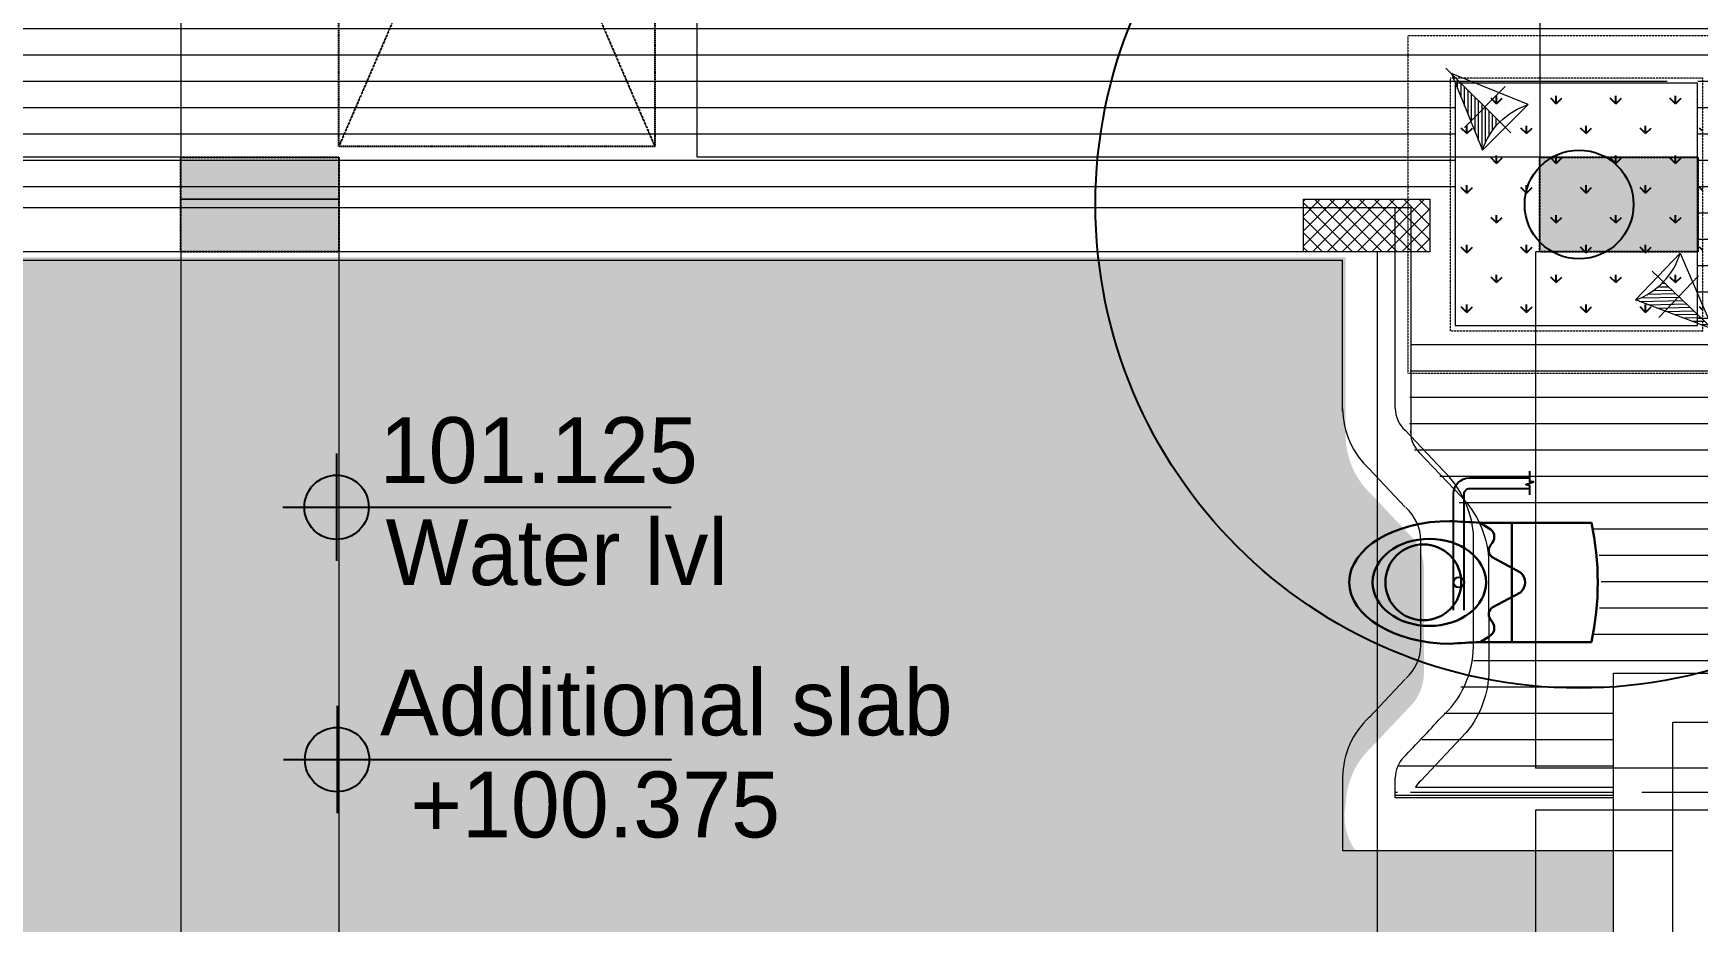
# Model space of a CAD drawing. Header units: millimetres. Extents: x 7964926 to 16080295, y -6277184 to -2986664.
# Drawn here: x 8109061 to 8116961, y -3110989 to -3106772 of the extents above; entities that cross this region are included whole.
import ezdxf

# ---------------------------------------------------------------- set-up
doc = ezdxf.new("R2010")
doc.units = ezdxf.units.MM
doc.header["$LTSCALE"] = 2000
doc.header["$MEASUREMENT"] = 0
for name, pattern in [('( Hidden )', [0.375, 0.25, -0.125]), ('DASHED', [0.75, 0.5, -0.25]), ('DASHED2', [0.375, 0.25, -0.125]), ('HIDDEN', [0.375, 0.25, -0.125]), ('HIDDEN2', [0.1875, 0.125, -0.0625])]:
    doc.linetypes.add(name, pattern=pattern)
for name, color, linetype in [('a-col', 8, 'DASHED2'), ('a-hat col', 252, 'Continuous'), ('a-landscape', 94, 'Continuous'), ('A-Walls', 7, 'Continuous'), ('DESJOYAUX', 7, 'Continuous'), ('Dimension', 7, 'Continuous'), ('HVAC CUTOUT', 8, 'DASHED'), ('L - proposed trees', 74, 'Continuous'), ('L-FL', 7, 'Continuous')]:
    doc.layers.add(name, color=color, linetype=linetype)
for name, color, linetype, lineweight in [('L-ELE 2', 30, 'Continuous', 15), ('L-ELE1', 34, 'Continuous', 20), ('L-HATCH', 8, 'Continuous', 5), ('L-HATCH-1', 9, 'Continuous', 5), ('L-lights', 213, 'Continuous', 0), ('STR-Column', 250, 'Continuous', 15), ('STR-Column Hatch', 250, 'Continuous', 15), ('STR-Podium Beam', 8, 'Continuous', 15), ('STR-Podium Column', 250, 'Continuous', 15)]:
    doc.layers.add(name, color=color, linetype=linetype, lineweight=lineweight)
doc.styles.add('Century Gothic', font='GOTHIC.TTF')
doc.styles.get("Standard").update_dxf_attribs({"font": 'romans.shx', "width": 0.75})
pattern_1 = [(0, (0.1326888995245099, -1.899152994155884e-05), (0, 249.9808813888389), [249.9808813888389, -249.9808813888389]), (45, (250.113570288755, -1.899152994155884e-05), (0, 249.9808813879382), [62.49522034720972, -228.5359121063822, 62.49522034720972, -353.5263527938022])]

# ---------------------------------------------------------------- blocks, each defined once
blk = doc.blocks.new('basement - column')
at = {"layer": 'a-hat col'}
h = blk.add_hatch(color=256, dxfattribs=at)
h.dxf.hatch_style = 1
h.paths.add_polyline_path([(122424.9999999832, -21299.30829999875), (121674.9999999683, -21299.30829999037), (121674.9999999683, -21749.30829999037), (122424.9999999832, -21749.30829999875)])
h = blk.add_hatch(color=256, dxfattribs=at)
h.dxf.hatch_style = 1
h.paths.add_polyline_path([(128874.9999999693, -21299.30829999037), (128124.9999999832, -21299.30829999782), (128124.9999999832, -21749.30829999782), (128874.9999999693, -21749.30829999037)])
at = {"layer": 'a-col', "linetype": 'DASHED2', "ltscale": 0.001}
for points in [[(121674.9999999683, -21299.30829999037), (122424.9999999832, -21299.30829999875), (122424.9999999832, -21749.30829999875), (121674.9999999683, -21749.30829999037)], [(128124.9999999832, -21299.30829999782), (128874.9999999693, -21299.30829999037), (128874.9999999693, -21749.30829999037), (128124.9999999832, -21749.30829999782)]]:
    blk.add_lwpolyline(points, close=True, dxfattribs=at)
blk = doc.blocks.new('finish lvl')
h = blk.add_hatch(color=256)
edge = h.paths.add_edge_path()
edge.add_ellipse((0.03779312691722225, 0.003030802937928456), major_axis=(-0.030468540123942, 0.030468540123942), ratio=0.9999999999984531, start_angle=-45.0000000000443, end_angle=45.00000000010281)
edge.add_line((-0.005295895751714852, 0.003030802937701083), (0.03779312691722236, 0.003030802937701083))
edge.add_line((0.03779312691722225, 0.003030802937928456), (0.03779312691722225, 0.04611982560686556))
edge = h.paths.add_edge_path()
edge.add_ellipse((0.03779312691722225, 0.003030802937928456), major_axis=(-0.030468540123909, 0.030468540123909), ratio=0.9999999999995983, start_angle=134.9999999999885, end_angle=224.999999999953)
edge.add_line((0.0808821495866141, 0.003030802938383204), (0.03779312691767689, 0.003030802938383204))
edge.add_line((0.03779312691722225, 0.003030802937928456), (0.03779312691722225, -0.04005821973088135))
for p, q in [((0.03779312691676751, 0.07484584072017242), (0.03779312691722225, -0.06878423484386076)), ((-0.03402191086343009, 0.00303080293815583), (0.4857257542894331, 0.003030802937473709))]:
    blk.add_line(p, q)
blk.add_ellipse((0.037793126917677, 0.00303080293815583), major_axis=(-0.030468540123953, 0.030468540123953), ratio=0.9999999999978331, start_param=1.570796326794534, end_param=7.85398163397412)
at = {"layer": 'L-FL'}
for tag, p in [('%%P0.00', (0.1256311287966128, 0.03566715156830469)), ('FIN.LVL.', (0.1074625354408454, -0.1030079454646966))]:
    blk.add_attdef(tag, p, '', height=0.08000000000000004, dxfattribs=at)
blk = doc.blocks.new('tree14 pp')
at = {"layer": 'L - proposed trees', "ltscale": 2000}
for radius in [1275.302534825622, 143.4666385081149]:
    blk.add_circle((-1172.818588513415, 1330.713593520573), radius, dxfattribs=at)
blk = doc.blocks.new('Shrub uplighter')
h = blk.add_hatch()
h.set_pattern_fill('ANSI31', color=256, scale=344.25, style=0)
h.set_pattern_definition([(44.99999999999999, (-3501134.187699043, -320471.3522648592), (-30.42768867793362, 30.42768867793361), [])])
edge = h.paths.add_edge_path()
edge.add_arc((1744.763391786627, 4.282545072711552e-09), 876.1540613691562, 153.0888804992076, 180.0000000001304)
edge.add_line((868.609330417471, 2.288954013225171e-09), (27.40169122575753, 5.809119799884426e-11))
edge.add_line((27.40169122575742, 5.809119799884388e-11), (963.4883096059559, 396.5541390786807))
blk.add_lwpolyline([(27.40169122575742, 5.809119799884389e-11), (963.4883096065972, 396.5541390789522), (963.4883096078796, -399.2678857816143)], close=True)
for points in [[(608.3609599826362, -354.7086354467119), (608.3609599826362, 354.7086354491955)], [(963.4883096078796, -399.2678857814941), (963.4883096059559, 396.554139078832)], [(-66.92863081881771, -1.823646492346899e-10), (1057.818631651814, 2.342421746717416e-09)]]:
    blk.add_lwpolyline(points)
blk.add_arc((1744.763391786627, 4.282726276050324e-09), 876.1540613691557, 153.0888804991918, 206.9111195010852)
blk = doc.blocks.new('P 11_ Plan')
at = {"layer": 'A-Walls', "color": 8, "lineweight": 30}
for p, q in [((-0.2818619382877046, 0.7720009794238649), (-0.2818619382877046, 1.150000979424476)), ((0.284138061713918, 1.150000979422657), (0.284138061712099, 0.7720009794238649)), ((-0.1184883470103273, 0.6794995781310718), (-0.04579379437365105, 0.8128210297454643)), ((0.1207644704374502, 0.6794995781547186), (0.04837687209345631, 0.8134999642588809)), ((0.284138061712099, 0.7720009794238649), (-0.2818619382877046, 0.7720009794238649)), ((-0.2818619382877046, 0.7720009794238649), (0.284138061712099, 0.7720009794238649)), ((-0.2818619382877046, 0.7720009794238649), (-0.2818619382877046, 0.6220009794242287)), ((0.284138061712099, 0.7720009794238649), (0.284138061712099, 0.6220009794242287)), ((-0.2818619382877046, 0.6220009794242287), (-0.2553398082052922, 0.6647548989694769)), ((-0.1884329151023962, 0.6797175713782053), (-0.1730669479946414, 0.669143301344775)), ((0.1907090385295191, 0.6797175714018522), (0.1753430714217643, 0.6691433013684218)), ((0.2841380617148275, 0.6220009794478756), (0.2576159316324151, 0.6647548989931238))]:
    blk.add_line(p, q, dxfattribs=at)
blk.add_lwpolyline([(0.284138061713918, 1.150000979422657, 0.2779735595516022), (0.2837376571562231, 1.150455246406636, 0.1045498064831777), (-0.2814615337300097, 1.150455246408455, 0.2779735595518066), (-0.2818619382877046, 1.150000979424476)], format="xyb", dxfattribs=at)
blk.add_circle((0.001138061711742466, 0.3520009794237922), 0.18, dxfattribs=at)
for centre, radius, start, end in [((0.001570205403538694, 0.7745084421676438), 0.06091964249412891, 39.79543157883774, 141.0307154525641), ((-0.2155338989830966, 0.6438306449572337), 0.04497037708587964, 52.94073416336735, 152.2710263752088), ((-0.1509705073756891, 0.701688323882081), 0.03933740179499208, 235.825459131387, 325.6627982041873), ((0.153246630802812, 0.7016883239057279), 0.03933740179499208, 214.3372017958127, 304.1745408686131), ((0.2178100224102195, 0.6438306449808806), 0.04497037708587964, 27.72897362479115, 127.0592658365519), ((36.97735183985077, -1.522156282651849), 37.32085773035686, 176.7064303213672, 176.927624880547), ((-36.97507571642456, -1.522156282651849), 37.32085773035686, 3.072375119452964, 3.293569678632809)]:
    blk.add_arc(centre, radius, start, end, dxfattribs=at)
blk.add_ellipse((0.001186709253659046, 0.3805021321495587), major_axis=(0, 0.2695054994092061), ratio=0.766851987899215, dxfattribs=at)
at = {"layer": 'A-Walls', "color": 8, "lineweight": 30, "extrusion": (0, 0, -1)}
blk.add_ellipse((0.001138061711742466, 0.4805235580952285), major_axis=(0.001138061711748893, 0.4805235580948142), ratio=0.6055866817159523, start_param=1.569362069240993, end_param=4.710954722830786, dxfattribs=at)

msp = doc.modelspace()

# ---------------------------------------------------------------- hatches: boundary and pattern name
at = {"layer": 'a-landscape'}
h = msp.add_hatch(dxfattribs=at)
h.set_pattern_fill('GRASS', color=256, scale=200)
h.set_pattern_definition([(90, (7535754.854563609, -3129876.133016716), (-141.4213562, 141.4213562), [37.5, -245.3427126]), (45, (7535754.854563609, -3129876.133016716), (-141.4213562373095, 141.4213562373095), [37.5, -162.5]), (135, (7535754.854563609, -3129876.133016716), (-141.4213562373095, -141.4213562373095), [37.5, -162.5])])
h.paths.add_polyline_path([(8115810.575907843, -3108159.965221331), (8116985.575907843, -3108159.96532328), (8116985.575907843, -3107009.96532328), (8115810.575907843, -3107009.965221331)])
at = {"layer": 'L-HATCH'}
h = msp.add_hatch(dxfattribs=at)
h.set_pattern_fill('FLEX', color=144, scale=999.9235255553555)
h.set_pattern_definition(pattern_1)
edge = h.paths.add_edge_path()
edge.add_line((8105716.184867311, -3113770.825461352), (8109817.136934438, -3113770.825461352))
edge.add_line((8109817.136934438, -3113770.825461352), (8115440.507234343, -3113770.825461352))
edge.add_line((8115440.507234343, -3113770.825461352), (8115440.507300255, -3114976.500117209))
edge.add_line((8115440.507300255, -3114976.500117209), (8116561.676923888, -3114976.500117208))
edge.add_line((8116561.676923888, -3114976.500117208), (8116561.676857978, -3110650.977637717))
edge.add_line((8116561.676857978, -3110650.977637717), (8115336.72906274, -3110650.977637717))
edge.add_arc((8115558.208067137, -3110490.784043667), 273.3403317537674, 168.3404415598616, 215.8778472101862, ccw=False)
edge.add_arc((8115670.077083364, -3110439.953841322), 379.5947891880553, 132.704076375571, 179.3342211106306, ccw=False)
edge.add_line((8115412.631359465, -3110161.002406077), (8115584.450902899, -3109978.946432582))
edge.add_arc((8115431.83823369, -3109807.014207944), 229.8941423174021, 311.593308730179, 359.1155378400141)
edge.add_line((8115661.704985345, -3109810.562891565), (8115661.704985343, -3109311.677317603))
edge.add_arc((8115431.838233678, -3109315.226001203), 229.8941423273329, 0.8844621546085707, 48.40669126983853)
edge.add_line((8115584.450902893, -3109143.293776557), (8115412.631357814, -3108961.237801318))
edge.add_arc((8115670.077173411, -3108682.286322148), 379.5948836580907, 180.6572865164933, 227.2959179498542, ccw=False)
edge.add_line((8115290.507267299, -3108686.640868476), (8115290.507267299, -3107835.606628669))
edge.add_line((8115290.507267299, -3107835.606628669), (8105681.12302509, -3107835.606628669))
edge.add_line((8105681.12302509, -3107835.606628669), (8105681.12302509, -3111427.340725018))
edge.add_arc((8105286.630053628, -3111432.042944109), 394.5209948744404, -47.220570365164974, 0.6829134341969052, ccw=False)
edge.add_line((8105554.579969319, -3111721.610998421), (8105382.163696885, -3111904.214344855))
edge.add_arc((8105524.863460223, -3112064.978768239), 214.9614437118695, 131.5933087295775, 180.9146674386749)
edge.add_line((8105309.929407173, -3112068.410258021), (8105309.92940717, -3112560.198464771))
edge.add_arc((8105433.870896074, -3112598.70973077), 129.7867877735875, 162.738865126319, 246.7555357099193)
edge.add_line((8105382.649880407, -3112717.961639915), (8105554.930241088, -3112900.505884599))
edge.add_arc((8105286.839509692, -3113189.657413231), 394.311104041888, 0.6253859134362756, 47.16444589751018, ccw=False)
edge.add_line((8105681.127125216, -3113185.353575923), (8105681.127125216, -3113685.767719257))
edge.add_arc((8105760.727279698, -3113702.713039739), 81.38383426657452, 167.9822433227928, 236.8171471052329)
edge = h.paths.add_edge_path()
edge.add_line((8105151.037281119, -3127761.98386134), (8105131.564699802, -3127747.865067179))
edge.add_line((8105131.564699802, -3127747.865067179), (8105131.166725991, -3127733.379495986))
edge.add_arc((8105138.946737049, -3127749.178874682), 17.61104594344128, 116.2167936396463, 313.3561983986538)
edge = h.paths.add_edge_path()
edge.add_line((8105681.127125218, -3119085.47625423), (8105681.127125216, -3128334.768865618))
edge.add_line((8105681.127125216, -3128334.768865618), (8105706.509442106, -3135932.662485861))
edge.add_line((8105706.509442106, -3135932.662485861), (8115315.871309577, -3135847.268198682))
edge.add_line((8115315.871309577, -3135847.268198682), (8115290.973914308, -3134308.073934934))
edge.add_arc((8115650.330909558, -3134289.441422008), 359.8397151137417, 128.7613783150329, 182.9681047922072, ccw=False)
edge.add_line((8115425.04305936, -3134008.852745959), (8115827.452129106, -3133717.081935965))
edge.add_arc((8115794.735602492, -3133685.117337495), 45.73955256666306, 315.6660423493832, 361.0368023923993)
edge.add_line((8115840.467666525, -3133684.289697311), (8115840.467666526, -3133137.021195543))
edge.add_arc((8115794.735602491, -3133137.848835721), 45.73955256920438, 1.036802385337328, 63.77729529583176)
edge.add_line((8115814.946144142, -3133096.816645), (8115453.677766948, -3132834.875314724))
edge.add_arc((8115650.330911179, -3132533.52475044), 359.8397167217655, 180.5415406440998, 236.8726313872316, ccw=False)
edge.add_line((8115290.5072673, -3132536.925785075), (8115290.507267301, -3132487.317886342))
edge.add_line((8115290.507267301, -3132487.317886342), (8115290.507267301, -3122391.089562836))
edge.add_arc((8115650.330909554, -3122387.688526927), 359.8397151085879, 128.7613783187398, 180.5415408493239, ccw=False)
edge.add_line((8115425.043059342, -3122107.099850897), (8115827.452129103, -3121815.32904089))
edge.add_arc((8115794.73560246, -3121783.364442405), 45.73955259806812, 315.6660423625381, 361.0368023817668)
edge.add_line((8115840.467666524, -3121782.53680223), (8115840.467666525, -3121235.268300523))
edge.add_arc((8115794.735602493, -3121236.095940645), 45.739552564477, 1.036802316018615, 63.77729528517038)
edge.add_line((8115814.946144151, -3121195.063749932), (8115453.677766955, -3120933.122419655))
edge.add_arc((8115650.330911158, -3120631.771855378), 359.8397167001379, 180.4295573472582, 236.8726313904736, ccw=False)
edge.add_line((8115290.50130732, -3120634.469616843), (8115333.207416412, -3115976.892942751))
edge.add_line((8115333.207416412, -3115976.892942751), (8105681.127125216, -3115969.965342272))
edge.add_line((8105681.127125216, -3115969.965342272), (8105681.127125216, -3116091.115116857))
edge.add_line((8105681.127125216, -3116091.115116857), (8105681.127125216, -3117329.559584731))
edge.add_arc((8105306.337891366, -3117331.844394577), 374.7961981736775, -53.05827174747958, 0.3492852186719233, ccw=False)
edge.add_line((8105531.591333225, -3117631.399192729), (8105151.372903071, -3117906.613716237))
edge.add_arc((8105164.036669709, -3117936.967828513), 32.8898634461158, 112.6459472224902, 181.9942069846069)
edge.add_line((8105131.166725992, -3117938.112344812), (8105131.166725991, -3118484.086885284))
edge.add_arc((8105185.751352221, -3118475.630506929), 55.23578328838866, 188.8063880770524, 258.2571933847736)
edge.add_line((8105174.509830116, -3118529.710262257), (8105532.282214179, -3118788.66991473))
edge.add_arc((8105306.33589674, -3119087.704514271), 374.7978522973824, 0.34063868648291873, 52.92582108327201, ccw=False)
h = msp.add_hatch(dxfattribs=at)
h.set_pattern_fill('FLEX', color=144, scale=999.9235255553555)
h.set_pattern_definition(pattern_1)
edge = h.paths.add_edge_path()
edge.add_line((8105716.184867311, -3113770.825461352), (8109817.136934438, -3113770.825461352))
edge.add_line((8109817.136934438, -3113770.825461352), (8115440.507234343, -3113770.825461352))
edge.add_line((8115440.507234343, -3113770.825461352), (8115440.507300255, -3114976.500117209))
edge.add_line((8115440.507300255, -3114976.500117209), (8116561.676923888, -3114976.500117208))
edge.add_line((8116561.676923888, -3114976.500117208), (8116561.676857978, -3110650.977637717))
edge.add_line((8116561.676857978, -3110650.977637717), (8115336.72906274, -3110650.977637717))
edge.add_arc((8115558.208067137, -3110490.784043667), 273.3403317537674, 168.3404415598616, 215.8778472101862, ccw=False)
edge.add_arc((8115670.077083364, -3110439.953841322), 379.5947891880553, 132.704076375571, 179.3342211106306, ccw=False)
edge.add_line((8115412.631359465, -3110161.002406077), (8115584.450902899, -3109978.946432582))
edge.add_arc((8115431.83823369, -3109807.014207944), 229.8941423174021, 311.593308730179, 359.1155378400141)
edge.add_line((8115661.704985345, -3109810.562891565), (8115661.704985343, -3109311.677317603))
edge.add_arc((8115431.838233678, -3109315.226001203), 229.8941423273329, 0.8844621546085707, 48.40669126983853)
edge.add_line((8115584.450902893, -3109143.293776557), (8115412.631357814, -3108961.237801318))
edge.add_arc((8115670.077173411, -3108682.286322148), 379.5948836580907, 180.6572865164933, 227.2959179498542, ccw=False)
edge.add_line((8115290.507267299, -3108686.640868476), (8115290.507267299, -3107835.606628669))
edge.add_line((8115290.507267299, -3107835.606628669), (8105681.12302509, -3107835.606628669))
edge.add_line((8105681.12302509, -3107835.606628669), (8105681.12302509, -3111427.340725018))
edge.add_arc((8105286.630053628, -3111432.042944109), 394.5209948744404, -47.220570365164974, 0.6829134341969052, ccw=False)
edge.add_line((8105554.579969319, -3111721.610998421), (8105382.163696885, -3111904.214344855))
edge.add_arc((8105524.863460223, -3112064.978768239), 214.9614437118695, 131.5933087295775, 180.9146674386749)
edge.add_line((8105309.929407173, -3112068.410258021), (8105309.92940717, -3112560.198464771))
edge.add_arc((8105433.870896074, -3112598.70973077), 129.7867877735875, 162.738865126319, 246.7555357099193)
edge.add_line((8105382.649880407, -3112717.961639915), (8105554.930241088, -3112900.505884599))
edge.add_arc((8105286.839509692, -3113189.657413231), 394.311104041888, 0.6253859134362756, 47.16444589751018, ccw=False)
edge.add_line((8105681.127125216, -3113185.353575923), (8105681.127125216, -3113685.767719257))
edge.add_arc((8105760.727279698, -3113702.713039739), 81.38383426657452, 167.9822433227928, 236.8171471052329)
edge = h.paths.add_edge_path()
edge.add_line((8105151.037281119, -3127761.98386134), (8105131.564699802, -3127747.865067179))
edge.add_line((8105131.564699802, -3127747.865067179), (8105131.166725991, -3127733.379495986))
edge.add_arc((8105138.946737049, -3127749.178874682), 17.61104594344128, 116.2167936396463, 313.3561983986538)
edge = h.paths.add_edge_path()
edge.add_line((8105681.127125218, -3119085.47625423), (8105681.127125216, -3128334.768865618))
edge.add_line((8105681.127125216, -3128334.768865618), (8105706.509442106, -3135932.662485861))
edge.add_line((8105706.509442106, -3135932.662485861), (8115315.871309577, -3135847.268198682))
edge.add_line((8115315.871309577, -3135847.268198682), (8115290.973914308, -3134308.073934934))
edge.add_arc((8115650.330909558, -3134289.441422008), 359.8397151137417, 128.7613783150329, 182.9681047922072, ccw=False)
edge.add_line((8115425.04305936, -3134008.852745959), (8115827.452129106, -3133717.081935965))
edge.add_arc((8115794.735602492, -3133685.117337495), 45.73955256666306, 315.6660423493832, 361.0368023923993)
edge.add_line((8115840.467666525, -3133684.289697311), (8115840.467666526, -3133137.021195543))
edge.add_arc((8115794.735602491, -3133137.848835721), 45.73955256920438, 1.036802385337328, 63.77729529583176)
edge.add_line((8115814.946144142, -3133096.816645), (8115453.677766948, -3132834.875314724))
edge.add_arc((8115650.330911179, -3132533.52475044), 359.8397167217655, 180.5415406440998, 236.8726313872316, ccw=False)
edge.add_line((8115290.5072673, -3132536.925785075), (8115290.507267301, -3132487.317886342))
edge.add_line((8115290.507267301, -3132487.317886342), (8115290.507267301, -3122391.089562836))
edge.add_arc((8115650.330909554, -3122387.688526927), 359.8397151085879, 128.7613783187398, 180.5415408493239, ccw=False)
edge.add_line((8115425.043059342, -3122107.099850897), (8115827.452129103, -3121815.32904089))
edge.add_arc((8115794.73560246, -3121783.364442405), 45.73955259806812, 315.6660423625381, 361.0368023817668)
edge.add_line((8115840.467666524, -3121782.53680223), (8115840.467666525, -3121235.268300523))
edge.add_arc((8115794.735602493, -3121236.095940645), 45.739552564477, 1.036802316018615, 63.77729528517038)
edge.add_line((8115814.946144151, -3121195.063749932), (8115453.677766955, -3120933.122419655))
edge.add_arc((8115650.330911158, -3120631.771855378), 359.8397167001379, 180.4295573472582, 236.8726313904736, ccw=False)
edge.add_line((8115290.50130732, -3120634.469616843), (8115333.207416412, -3115976.892942751))
edge.add_line((8115333.207416412, -3115976.892942751), (8105681.127125216, -3115969.965342272))
edge.add_line((8105681.127125216, -3115969.965342272), (8105681.127125216, -3116091.115116857))
edge.add_line((8105681.127125216, -3116091.115116857), (8105681.127125216, -3117329.559584731))
edge.add_arc((8105306.337891366, -3117331.844394577), 374.7961981736775, -53.05827174747958, 0.3492852186719233, ccw=False)
edge.add_line((8105531.591333225, -3117631.399192729), (8105151.372903071, -3117906.613716237))
edge.add_arc((8105164.036669709, -3117936.967828513), 32.8898634461158, 112.6459472224902, 181.9942069846069)
edge.add_line((8105131.166725992, -3117938.112344812), (8105131.166725991, -3118484.086885284))
edge.add_arc((8105185.751352221, -3118475.630506929), 55.23578328838866, 188.8063880770524, 258.2571933847736)
edge.add_line((8105174.509830116, -3118529.710262257), (8105532.282214179, -3118788.66991473))
edge.add_arc((8105306.33589674, -3119087.704514271), 374.7978522973824, 0.34063868648291873, 52.92582108327201, ccw=False)
at = {"layer": 'L-HATCH-1'}
h = msp.add_hatch(dxfattribs=at)
h.set_pattern_fill('ANSI31', color=8, scale=1000, angle=135)
h.set_pattern_definition([(180, (0, 0), (-7.105427357601002e-15, -125), [])])
edge = h.paths.add_edge_path()
edge.add_line((8116561.676857978, -3110400.977637717), (8116561.676857978, -3109809.965259505))
edge.add_line((8116561.676857978, -3109809.965259505), (8120861.386216661, -3109809.965259501))
edge.add_line((8120861.386216661, -3109809.965259501), (8120861.386216657, -3107047.465300776))
edge.add_line((8120861.386216657, -3107047.465300776), (8119811.442320071, -3107047.465300777))
edge.add_line((8119811.442320071, -3107047.465300777), (8119811.330211978, -3102411.19398376))
edge.add_line((8119811.330211978, -3102411.19398376), (8103311.19037584, -3102409.965351868))
edge.add_line((8103311.19037584, -3102409.965351868), (8103311.190375841, -3107009.965297994))
edge.add_line((8103311.190375841, -3107009.965297994), (8102880.487513148, -3107009.965298528))
edge.add_line((8102880.487513148, -3107009.965298528), (8102880.487513147, -3108457.147439276))
edge.add_line((8102880.487513147, -3108457.147439276), (8102412.723362833, -3108462.783119264))
edge.add_line((8102412.723362833, -3108462.783119264), (8102419.922569249, -3109584.965310377))
edge.add_line((8102419.922569249, -3109584.965310377), (8102703.816322662, -3109584.965310376))
edge.add_line((8102703.816322662, -3109584.965310376), (8102703.816322662, -3113534.965310376))
edge.add_line((8102703.816322662, -3113534.965310376), (8102412.723362832, -3113534.965310376))
edge.add_line((8102412.723362832, -3113534.965310376), (8102419.922569244, -3114662.783109311))
edge.add_line((8102419.922569244, -3114662.783109311), (8102880.487513148, -3114657.147449227))
edge.add_line((8102880.487513148, -3114657.147449227), (8102880.487513146, -3116409.96527927))
edge.add_line((8102880.487513146, -3116409.96527927), (8102411.322965985, -3116409.96527927))
edge.add_line((8102411.322965985, -3116409.96527927), (8102413.992901682, -3117536.193983768))
edge.add_line((8102413.992901682, -3117536.193983768), (8102703.704214571, -3117536.193983767))
edge.add_line((8102703.704214571, -3117536.193983767), (8102703.704214569, -3121486.193983767))
edge.add_line((8102703.704214569, -3121486.193983767), (8102411.322965998, -3121484.965310378))
edge.add_line((8102411.322965998, -3121484.965310378), (8102411.322965998, -3122634.965227405))
edge.add_line((8102411.322965998, -3122634.965227405), (8102880.487513147, -3122634.965227405))
edge.add_line((8102880.487513147, -3122634.965227405), (8102880.487513147, -3124334.965227405))
edge.add_line((8102880.487513147, -3124334.965227405), (8102441.322966038, -3124334.965227405))
edge.add_line((8102441.322966038, -3124334.965227405), (8102441.322966024, -3125486.193983769))
edge.add_line((8102441.322966024, -3125486.193983769), (8102703.704214571, -3125486.193983768))
edge.add_line((8102703.704214571, -3125486.193983768), (8102703.704214569, -3129436.193983768))
edge.add_line((8102703.704214569, -3129436.193983768), (8102441.322966026, -3129434.965310379))
edge.add_line((8102441.322966026, -3129434.965310379), (8102441.322966024, -3130584.965310377))
edge.add_line((8102441.322966024, -3130584.965310377), (8102880.487513147, -3130584.965227405))
edge.add_line((8102880.487513147, -3130584.965227405), (8102880.487513147, -3132009.965268764))
edge.add_line((8102880.487513147, -3132009.965268764), (8103311.190375841, -3132009.965350387))
edge.add_line((8103311.190375841, -3132009.965350387), (8103311.19037584, -3134059.963084702))
edge.add_line((8103311.19037584, -3134059.963084702), (8102416.190326491, -3134059.969886513))
edge.add_line((8102416.190326491, -3134059.969886513), (8102416.19032649, -3134347.465310586))
edge.add_line((8102416.19032649, -3134347.465310586), (8102636.322966036, -3134347.465310586))
edge.add_line((8102636.322966036, -3134347.465310586), (8102636.322966036, -3137347.465310586))
edge.add_line((8102636.322966036, -3137347.465310586), (8104143.1326889, -3137347.465310587))
edge.add_line((8104143.1326889, -3137347.465310587), (8105141.28041453, -3137347.46531059))
edge.add_line((8105141.28041453, -3137347.46531059), (8105141.28041453, -3137522.467864247))
edge.add_line((8105141.28041453, -3137522.467864247), (8115941.322966032, -3137522.467864247))
edge.add_line((8115941.322966032, -3137522.467864247), (8115941.322966032, -3137347.46531059))
edge.add_line((8115941.322966032, -3137347.46531059), (8120253.717501316, -3137347.465310592))
edge.add_line((8120253.717501316, -3137347.465310592), (8120253.717501311, -3133785.579647074))
edge.add_line((8120253.717501311, -3133785.579647074), (8118940.190326476, -3133784.350973684))
edge.add_line((8118940.190326476, -3133784.350973684), (8118940.190326478, -3129084.965310378))
edge.add_line((8118940.190326478, -3129084.965310378), (8120253.717501305, -3129086.193983768))
edge.add_line((8120253.717501305, -3129086.193983768), (8120253.717501305, -3125834.08647194))
edge.add_line((8120253.717501305, -3125834.08647194), (8118940.190326476, -3125834.965300784))
edge.add_line((8118940.190326476, -3125834.965300784), (8118940.190326475, -3121134.96530078))
edge.add_line((8118940.190326475, -3121134.96530078), (8120253.717501307, -3121136.193983767))
edge.add_line((8120253.717501307, -3121136.193983767), (8120253.717501309, -3117386.193983771))
edge.add_line((8120253.717501309, -3117386.193983771), (8119541.210857939, -3117386.19398377))
edge.add_line((8119541.210857939, -3117386.19398377), (8118915.190326477, -3117386.19398377))
edge.add_line((8118915.190326477, -3117386.19398377), (8118915.190326477, -3117209.965310378))
edge.add_line((8118915.190326477, -3117209.965310378), (8117742.60878812, -3117209.965310383))
edge.add_line((8117742.60878812, -3117209.965310383), (8117742.60878812, -3115759.965217923))
edge.add_line((8117742.60878812, -3115759.965217923), (8116895.940985912, -3115759.965217922))
edge.add_line((8116895.940985912, -3115759.965217922), (8116711.715412561, -3121149.346814795))
edge.add_line((8116711.715412561, -3121149.346814795), (8116711.163910397, -3121868.830995332))
edge.add_line((8116711.163910397, -3121868.830995332), (8116150.841821559, -3121879.88875505))
edge.add_line((8116150.841821559, -3121879.88875505), (8116017.905224047, -3122020.891132474))
edge.add_line((8116017.905224047, -3122020.891132474), (8115660.934879238, -3122279.716130418))
edge.add_arc((8115725.532238997, -3122386.543727885), 124.8397151091263, 121.1608474873349, 180.0000000002137)
edge.add_line((8115600.692523887, -3122386.543727886), (8115600.708596743, -3124029.443491357))
edge.add_line((8115600.708596743, -3124029.443491357), (8115810.708596743, -3124059.965339752))
edge.add_line((8115810.708596743, -3124059.965339752), (8115810.708596743, -3122909.965319007))
edge.add_line((8115810.708596743, -3122909.965319007), (8116985.708596743, -3122909.965339751))
edge.add_line((8116985.708596743, -3122909.965339751), (8116985.708596743, -3124059.965339752))
edge.add_line((8116985.708596743, -3124059.965339752), (8115600.708596743, -3124059.965298262))
edge.add_line((8115600.708596743, -3124059.965298262), (8115600.708596743, -3130849.312614121))
edge.add_line((8115600.708596743, -3130849.312614121), (8115810.708596743, -3130859.96529826))
edge.add_line((8115810.708596743, -3130859.96529826), (8116985.708596743, -3130859.96529826))
edge.add_line((8116985.708596743, -3130859.96529826), (8116985.708596743, -3132009.965298261))
edge.add_line((8116985.708596743, -3132009.965298261), (8115810.708596743, -3132009.965298261))
edge.add_line((8115810.708596743, -3132009.965298261), (8115810.708596743, -3130859.96529826))
edge.add_line((8115810.708596743, -3130859.96529826), (8115600.708596743, -3130858.049780852))
edge.add_line((8115600.708596743, -3130858.049780852), (8115600.708596743, -3132234.965298261))
edge.add_line((8115600.708596743, -3132234.965298261), (8115600.708596743, -3132534.383148881))
edge.add_arc((8115725.532240612, -3132532.379951403), 124.839716712338, 180.9194164320881, 238.839152724372)
edge.add_line((8115660.934880418, -3132639.207550481), (8116033.320532825, -3132908.404901034))
edge.add_arc((8115869.936931935, -3133136.704036676), 280.7395525654132, 17.753657854552785, 54.41037601374711, ccw=False)
edge.add_line((8116137.306638006, -3133051.099500288), (8116711.715412561, -3133051.099709947))
edge.add_line((8116711.715412561, -3133051.099709947), (8116711.163910397, -3133770.583890484))
edge.add_line((8116711.163910397, -3133770.583890484), (8116961.290214956, -3137582.955752665))
edge.add_line((8116961.290214956, -3137582.955752665), (8105121.6326889, -3137347.465310587))
edge.add_line((8105121.6326889, -3137347.465310587), (8104205.6326889, -3137347.465310586))
edge.add_line((8104205.6326889, -3137347.465310586), (8104378.675898775, -3128643.312272625))
edge.add_line((8104378.675898775, -3128643.312272625), (8105125.645063847, -3127490.693032214))
edge.add_line((8105125.645063847, -3127490.693032214), (8105431.127125215, -3127172.630555966))
edge.add_line((8105431.127125215, -3127172.630555966), (8104323.102814713, -3118537.168929835))
edge.add_line((8104323.102814713, -3118537.168929835), (8104073.017573085, -3106120.077328049))
edge.add_line((8104073.017573085, -3106120.077328049), (8116961.290214954, -3106120.086752391))
edge.add_line((8116961.290214954, -3106120.086752391), (8116961.290214954, -3106988.000018992))
edge.add_line((8116961.290214954, -3106988.000018992), (8116961.190375843, -3107009.965298262))
edge.add_line((8116961.190375843, -3107009.965298262), (8116961.190375843, -3108101.500018992))
edge.add_line((8116961.190375843, -3108101.500018992), (8116960.708596743, -3108159.965343953))
edge.add_line((8116960.708596743, -3108159.965343953), (8115600.708596743, -3108159.965298262))
edge.add_line((8115600.708596743, -3108159.965298262), (8115591.760549638, -3108683.930735458))
edge.add_arc((8115696.330455733, -3108681.64503576), 104.5948836408074, 181.2521776109831, 230.8773361972376)
edge.add_line((8115630.332890569, -3108762.789419892), (8115828.838572207, -3108971.8534567))
edge.add_arc((8115935.806819743, -3108987.670208932), 108.1312888678294, 171.588962854148, 266.2270978451942)
edge.add_line((8115928.691566168, -3109095.567144935), (8116460.468593607, -3109112.3719591))
edge.add_arc((8115636.029509325, -3109381.705228621), 867.3178274210791, -18.79382250750251, 18.091525616182707, ccw=False)
edge.add_line((8116457.105419911, -3109661.123486464), (8115928.691566168, -3109661.523860401))
edge.add_arc((8114798.836981838, -3109304.878861747), 1184.806750824163, 310.3406061359952, 342.4814034222089, ccw=False)
edge.add_arc((8115750.851093821, -3110341.069949554), 227.9594346925773, 144.2702499325668, 195.2362559694539)
edge.add_arc((8115616.697392369, -3110405.687000194), 85.92220461683934, 61.97501844281271, 176.8580662513909, ccw=False)
edge.add_arc((8115677.264776237, -3110416.944865548), 89.4157904567109, 103.0539988727216, 169.7133596809079)
edge.add_line((8115589.286192376, -3110400.977637717), (8117311.190326483, -3110360.403652722))
edge = h.paths.add_edge_path(flags=17)
edge.add_line((8105431.127125215, -3126938.549311741), (8105403.053423803, -3126652.511501126))
edge.add_arc((8105389.756828708, -3126610.931130337), 43.65462949287328, 287.7332668448297, 404.4265933365517)
edge.add_line((8105420.932688941, -3126580.373113142), (8105411.321561492, -3119087.247767612))
edge.add_arc((8105347.084699034, -3119070.080726832), 66.49121586833614, 345.0376007806126, 404.0845611728346)
edge.add_line((8105394.846256386, -3119023.82150692), (8104995.973780564, -3118720.327014512))
edge.add_arc((8105213.277840293, -3118483.911920027), 321.1123654969813, 195.6114146562588, 227.4119210139676, ccw=False)
edge.add_line((8104904.011639876, -3118570.327014512), (8104323.102814713, -3118570.019759343))
edge.add_line((8104323.102814713, -3118570.019759343), (8105431.127125215, -3127099.828189509))
edge.add_line((8105431.127125215, -3127099.828189509), (8105471.132711448, -3127099.828007566))
edge.add_arc((8105590.136276376, -3126984.707782838), 165.573290741909, 163.8126135475489, 224.0497394430217, ccw=False)
edge = h.paths.add_edge_path(flags=17)
edge.add_line((8115624.496884177, -3120703.953801917), (8116018.80702491, -3120996.93351244))
edge.add_arc((8115869.936931939, -3121234.9511416), 280.7395525603951, 17.753657871160613, 57.9757395633647, ccw=False)
edge.add_line((8116137.30663798, -3121149.346605136), (8116711.715412561, -3121149.346814795))
edge.add_line((8116711.715412561, -3121149.346814795), (8116898.6326889, -3116102.500018992))
edge.add_line((8116898.6326889, -3116102.500018992), (8116895.940985912, -3115759.965268178))
edge.add_line((8116895.940985912, -3115759.965268178), (8116561.676857978, -3115759.965167665))
edge.add_line((8116561.676857978, -3115759.965167665), (8116561.676857978, -3115639.837302607))
edge.add_line((8116561.676857978, -3115639.837302607), (8115600.702636761, -3115719.965342272))
edge.add_line((8115600.702636761, -3115719.965342272), (8115600.702636761, -3115760.094155817))
edge.add_line((8115600.702636761, -3115760.094155817), (8115600.702636762, -3120613.000018992))
edge.add_arc((8115733.762581473, -3120626.779733626), 133.7715568500009, 174.0875140150544, 215.233458436352)
edge = h.paths.add_edge_path(flags=16)
edge.add_line((8104312.421790217, -3128667.610513216), (8104911.556814768, -3127859.758453134))
edge.add_arc((8105161.898790051, -3127732.70101807), 280.7395525989976, 206.9094101013066, 221.758967671468)
edge.add_arc((8105173.474667757, -3127772.526474365), 265.5007965567514, 190.1495188532884, 213.6572126423418, ccw=False)
edge.add_line((8104912.128627156, -3127819.312370045), (8105431.127125216, -3127183.797683868))
edge.add_line((8105431.127125216, -3127183.797683868), (8104312.421790217, -3128667.610513216))
edge = h.paths.add_edge_path(flags=17)
edge.add_line((8105431.127125216, -3128181.609089293), (8105431.127125217, -3127191.933323149))
edge.add_line((8105431.127125217, -3127191.933323149), (8105041.19032649, -3127684.965300988))
edge.add_line((8105041.19032649, -3127684.965300988), (8104661.496948195, -3128196.930159139))
edge.add_line((8104661.496948195, -3128196.930159139), (8104378.692008905, -3128643.429906359))
edge.add_line((8104378.692008905, -3128643.429906359), (8104203.1326889, -3137347.465310587))
edge.add_line((8104203.1326889, -3137347.465310587), (8105129.632688899, -3137347.465310587))
edge.add_line((8105129.632688899, -3137347.465310587), (8116961.290214956, -3137573.70787422))
edge.add_line((8116961.290214956, -3137573.70787422), (8116711.163910397, -3133770.583890484))
edge.add_line((8116711.163910397, -3133770.583890484), (8116135.175759252, -3133770.583890484))
edge.add_line((8116135.175759252, -3133770.583890484), (8116059.441634299, -3133906.440549012))
edge.add_line((8116059.441634299, -3133906.440549012), (8115640.71062346, -3134211.014448399))
edge.add_arc((8115680.622833312, -3134290.044611981), 88.53672261290137, 116.7949178054011, 178.1280051066715)
edge.add_line((8115592.133362555, -3134287.152412802), (8115595.932863312, -3136139.965342271))
edge.add_line((8115595.932863312, -3136139.965342271), (8105426.447888371, -3136139.965342271))
edge.add_line((8105426.447888371, -3136139.965342271), (8105416.127125217, -3128336.231064209))
edge.add_line((8105416.127125217, -3128336.231064209), (8105431.127125216, -3128181.609089294))
edge = h.paths.add_edge_path(flags=17)
edge.add_line((8105223.239570512, -3111690.273203996), (8105415.037084311, -3111487.049039368))
edge.add_arc((8105337.93943216, -3111432.216713076), 94.60777966839167, 324.5793274068771, 361.3165928300502)
edge.add_line((8105432.522235106, -3111430.042923595), (8105432.522235107, -3107601.538800206))
edge.add_line((8105432.522235107, -3107601.538800206), (8115806.234573191, -3107584.965351867))
edge.add_line((8115806.234573191, -3107584.965351867), (8115815.182620295, -3107009.965298262))
edge.add_line((8115815.182620295, -3107009.965298262), (8116717.84522941, -3107009.965298262))
edge.add_line((8116717.84522941, -3107009.965298262), (8116961.290214954, -3106984.965347068))
edge.add_line((8116961.290214954, -3106984.965347068), (8116961.290214954, -3106736.193983769))
edge.add_line((8116961.290214954, -3106736.193983769), (8116961.290214954, -3106120.086752391))
edge.add_line((8116961.290214954, -3106120.086752391), (8104073.017573085, -3106120.077328049))
edge.add_line((8104073.017573085, -3106120.077328049), (8104322.55131255, -3117853.948588836))
edge.add_line((8104322.55131255, -3117853.948588836), (8104903.840166016, -3117850.844368078))
edge.add_arc((8105214.039691249, -3117937.107971071), 321.9707357141829, 132.7936983786886, 164.459245565609, ccw=False)
edge.add_line((8104995.305458544, -3117700.844368078), (8105378.428861086, -3117415.801991682))
edge.add_arc((8105306.303481347, -3117332.960619379), 109.8397167131255, 311.0442785270515, 360.000000002429)
edge.add_line((8105416.14319806, -3117332.960619375), (8105432.522235107, -3113187.652413145))
edge.add_arc((8105337.93951554, -3113189.825438766), 94.6076787629176, 1.316131507984873, 51.26551253631696)
edge.add_line((8105397.136703774, -3113116.02634808), (8105207.347989138, -3112900.922116612))
edge.add_arc((8105532.03430638, -3112585.344544593), 452.7807510988187, 180.9953532639189, 224.1849338038555, ccw=False)
edge.add_line((8105079.321876603, -3112593.209942954), (8104550.908022858, -3112592.809569017))
edge.add_arc((8105887.539953414, -3112310.231585225), 1366.175404077446, 168.062842301409, 191.9371576982309, ccw=False)
edge.add_line((8104550.90802286, -3112027.653601424), (8105161.432506393, -3111877.476112703))
edge.add_arc((8105325.106999854, -3111827.710426614), 171.0729765965786, 126.54556259946571, 196.9120404398369, ccw=False)
at = {"layer": 'STR-Column Hatch'}
h = msp.add_hatch(dxfattribs=at)
h.set_pattern_fill('ANSI37', color=8, scale=399.9694062224481, angle=90)
h.set_pattern_definition([(135, (5509172.122141983, -3585682.597681711), (-35.35263492588125, -35.35263492588124), []), (225, (5509172.122141983, -3585682.597681711), (35.35263492588124, -35.35263492588125), [])])
h.paths.add_polyline_path([(8115689.695928376, -3107559.967691505), (8115689.695928376, -3107809.948570103), (8115089.74181902, -3107809.948570103), (8115089.74181902, -3107559.967691505)])

# ---------------------------------------------------------------- linework, layer by layer
at = {"layer": 'Dimension', "color": 5}
for points in [[(8115802.452600967, -3109510.478799185), (8115802.452600967, -3108957.971499494, -0.4142135623702536), (8115877.446865384, -3108882.977235078), (8116164.117543869, -3108882.977235078)], [(8115852.448777245, -3109510.478799185), (8115852.448777245, -3108957.971499494, -0.4142135623816194), (8115877.446865384, -3108932.973411355), (8116164.117543869, -3108932.973411355)]]:
    msp.add_lwpolyline(points, format="xyb", dxfattribs=at)
at = {"layer": 'Dimension', "color": 7}
msp.add_lwpolyline([(8116164.117543869, -3108963.798045876), (8116164.117543869, -3108920.788978695), (8116144.850958448, -3108913.987831882), (8116180.956767032, -3108901.408196202), (8116164.117543869, -3108901.408196202), (8116164.117543869, -3108851.404251532)], dxfattribs=at)
at = {"layer": 'Dimension', "color": 5}
msp.add_circle((8115827.450689107, -3109378.545483675), 24.99808813852012, dxfattribs=at)
at = {"layer": 'HVAC CUTOUT', "linetype": 'HIDDEN2', "ltscale": 0.0051}
for p, q in [((8110511.120888218, -3103834.965300833), (8112011.120888218, -3107309.35490405)), ((8112011.120888218, -3103834.965300833), (8110511.120888218, -3107309.354904048))]:
    msp.add_line(p, q, dxfattribs=at)
msp.add_lwpolyline([(8110511.120888218, -3103834.965300833), (8112011.120888218, -3103834.965300833), (8112011.120888218, -3107309.35490405), (8110511.120888218, -3107309.35490405)], close=True, dxfattribs=at)
at = {"layer": 'L-ELE 2'}
msp.add_lwpolyline([(8115810.575907843, -3107009.965237782), (8115810.575907843, -3108159.965237783), (8116960.575907843, -3108159.965324962), (8116960.575907843, -3107009.965324962)], close=True, dxfattribs=at)
at = {"layer": 'L-ELE1'}
for p, q in [((8115275.5745687, -3107850.539327268), (8105681.12302509, -3107850.539327268)), ((8115275.574568701, -3108566.282707355), (8115275.5745687, -3107850.539327268)), ((8115572.84994291, -3109020.824546762), (8115401.167566403, -3108838.913912138)), ((8115646.772286746, -3109678.818053852), (8115646.772286744, -3109179.555524303)), ((8116561.54416908, -3115020.729299658), (8116561.54416908, -3109809.965240511)), ((8116561.54416908, -3109809.965240511), (8117311.120888226, -3109809.965240511)), ((8115401.167566958, -3110019.4596654), (8115572.849942924, -3109837.549031347)), ((8116611.54416908, -3110650.977618725), (8116843.54416908, -3110650.977618725))]:
    msp.add_line(p, q, dxfattribs=at)
for points in [[(8117311.120888215, -3115549.96532328), (8116843.54416908, -3115549.965323279), (8116843.54416908, -3110041.965240511), (8117311.120888226, -3110041.965240511)], [(8115275.574892255, -3110303.784739722), (8115275.574892255, -3110650.977637717), (8116611.676857978, -3110650.977637717)]]:
    msp.add_lwpolyline(points, dxfattribs=at)
for centre, radius, start, end in [((8115670.077173411, -3108550.353006639), 394.5275822570574, 180.6447676712826, 227.433333614305), ((8115431.838233686, -3109183.292685688), 214.9614437198159, 0.8398573563050651, 48.15117659937143), ((8115431.838233691, -3109675.080892435), 214.9614437171865, 311.8488234006286, 359.160142643695), ((8115670.077079171, -3110308.020535241), 394.5274918711454, 132.5666590021587, 179.3154297371622)]:
    msp.add_arc(centre, radius, start, end, dxfattribs=at)
at = {"layer": 'L-HATCH', "color": 7, "linetype": '( Hidden )', "ltscale": 0.001}
for points in [[(8115585.579697665, -3106784.965246743), (8115585.579697665, -3108384.965246744), (8117185.579697665, -3108384.965246744), (8117185.579697665, -3106784.965246743)], [(8115785.579697665, -3106984.965246743), (8115785.579697665, -3108184.965246744), (8116985.579697665, -3108184.965246744), (8116985.579697665, -3106984.965246743)]]:
    msp.add_lwpolyline(points, close=True, dxfattribs=at)
at = {"layer": 'L-HATCH-1', "color": 251}
for p, q in [((8115600.278565619, -3107600.539308277), (8105430.990336191, -3107600.539308277)), ((8115525.5745687, -3107600.539327268), (8105431.12302509, -3107600.539327268)), ((8115525.558742341, -3108551.979387289), (8115525.5745687, -3107600.539327268)), ((8115600.278565621, -3108688.123344972), (8115600.278565619, -3107600.539308277)), ((8115754.664143559, -3108849.233182054), (8115572.311836137, -3108656.796234985)), ((8115896.749726318, -3109681.896181612), (8115896.772286744, -3109145.567144935)), ((8115525.574892255, -3110400.977637717), (8115525.559903176, -3110306.293761108)), ((8116561.54416908, -3110389.818318544), (8115525.442203354, -3110389.818318544)), ((8116561.676857978, -3110400.977637717), (8115525.574892255, -3110400.977637717))]:
    msp.add_line(p, q, dxfattribs=at)
msp.add_lwpolyline([(8115598.867305595, -3108648.767386748, 0.2269214617146867), (8115638.876991954, -3108761.88026074), (8115838.645612679, -3108971.061725491, -0.1720092259502806), (8115968.542013234, -3109260.612359571), (8115970.072261015, -3109795.099975902, -0.170854741769992), (8115862.74346054, -3110091.573378433), (8115646.897034235, -3110320.701204548, 0.07274326174233041), (8115620.997576401, -3110349.808632185), (8116561.54416908, -3110349.808632185)], format="xyb", dxfattribs=at)
for centre, radius, start, end in [((8115670.077173412, -3108550.353006638), 144.5275822580556, 180.6447676712826, 227.433333614305), ((8115424.627924672, -3109189.744624709), 474.2066515298296, 5.345472975194515, 45.89499572145961), ((8115431.838233692, -3109675.080892435), 464.961443716131, 311.8488234006286, 359.160142643695), ((8108343.864323133, -3103207.086719642), 10058.25112341027, 315.8904984858287, 317.3523187979886), ((8115670.077079182, -3110308.020535246), 144.5274918828204, 136.1798400180484, 179.3154297371622)]:
    msp.add_arc(centre, radius, start, end, dxfattribs=at)
at = {"layer": 'STR-Podium Beam', "linetype": 'HIDDEN', "lineweight": 5, "ltscale": 0.005}
for p, q in [((8109761.057686947, -3103834.965259558), (8109761.057686947, -3107359.965240723)), ((8109761.057686947, -3103834.965259558), (8109761.057686947, -3107359.965240723)), ((8112211.057686947, -3103834.965259558), (8112211.057686947, -3107359.965240723)), ((8112211.057686947, -3103834.965259558), (8112211.057686947, -3107359.965240723)), ((8116211.057686949, -3103834.965259558), (8116211.057686949, -3107359.965240724)), ((8116211.057686949, -3103834.965259558), (8116211.057686949, -3107359.965240724)), ((8109761.057686947, -3107359.965240724), (8101961.057686947, -3107359.965240724)), ((8109761.057686947, -3107359.965240724), (8101961.057686947, -3107359.965240724)), ((8116211.057686949, -3107359.965240724), (8112211.057686947, -3107359.965240724)), ((8116211.057686949, -3107359.965240724), (8112211.057686947, -3107359.965240724)), ((8109761.057686947, -3107809.965240724), (8105640.994436322, -3107809.965240724)), ((8109761.057686947, -3107809.965240724), (8105640.994436322, -3107809.965240724)), ((8109761.057686947, -3107809.965240724), (8109761.057686947, -3115309.965240722)), ((8109761.057686947, -3107809.965240724), (8109761.057686947, -3115309.965240722)), ((8115440.374578405, -3107809.965240724), (8110511.057686947, -3107809.965240724)), ((8110511.057686947, -3107809.965240724), (8110511.057686947, -3111334.965259557)), ((8115440.374578405, -3107809.965240724), (8110511.057686947, -3107809.965240724)), ((8110511.057686947, -3107809.965240724), (8110511.057686947, -3111334.965259557)), ((8115440.374578405, -3107809.965240724), (8115440.374578405, -3115309.965240723)), ((8115440.374578405, -3107809.965240724), (8115440.374578405, -3115309.965240723)), ((8116211.057686949, -3107809.965240724), (8116190.374578405, -3107809.965240724)), ((8116190.374578405, -3107809.965240724), (8116190.374578405, -3110259.965240728)), ((8116211.057686949, -3107809.965240724), (8116190.374578405, -3107809.965240724)), ((8116190.374578405, -3107809.965240724), (8116190.374578405, -3110259.965240728)), ((8117311.057686955, -3110259.965240728), (8116190.374578405, -3110259.965240728)), ((8117311.057686955, -3110259.965240728), (8116190.374578405, -3110259.965240728)), ((8116190.374578405, -3110459.965240728), (8116190.374578405, -3115309.965240723)), ((8117311.057686955, -3110459.965240728), (8116190.374578405, -3110459.965240728)), ((8116190.374578405, -3110459.965240728), (8116190.374578405, -3115309.965240723)), ((8117311.057686955, -3110459.965240728), (8116190.374578405, -3110459.965240728))]:
    msp.add_line(p, q, dxfattribs=at)
at = {"layer": 'STR-Podium Column', "color": 8, "linetype": 'ByBlock', "ltscale": 0.005}
for points in [[(8109761.057686947, -3107359.965240723), (8110511.057686947, -3107359.965240723), (8110511.057686947, -3107559.965240727), (8109761.057686947, -3107559.965240727)], [(8109761.057686947, -3107359.965240723), (8110511.057686947, -3107359.965240723), (8110511.057686947, -3107559.965240727), (8109761.057686947, -3107559.965240727)], [(8116211.057686949, -3107359.965240724), (8116961.057686949, -3107359.965240724), (8116961.057686949, -3107809.965240724), (8116211.057686949, -3107809.965240724)], [(8116211.057686949, -3107359.965240724), (8116961.057686949, -3107359.965240724), (8116961.057686949, -3107809.965240724), (8116211.057686949, -3107809.965240724)], [(8110511.057686947, -3107559.965240727), (8110511.057686947, -3107809.965240727), (8109761.057686947, -3107809.965240727), (8109761.057686947, -3107559.965240727)], [(8110511.057686947, -3107559.965240727), (8110511.057686947, -3107809.965240727), (8109761.057686947, -3107809.965240727), (8109761.057686947, -3107559.965240727)], [(8115690.374578405, -3107559.967650268), (8115690.374578405, -3107809.967650268), (8115090.374578405, -3107809.967650268), (8115090.374578405, -3107559.967650268)], [(8115690.374578405, -3107559.967650268), (8115690.374578405, -3107809.967650268), (8115090.374578405, -3107809.967650268), (8115090.374578405, -3107559.967650268)]]:
    msp.add_lwpolyline(points, close=True, dxfattribs=at)
at = {"layer": 'STR-Podium Column', "color": 8, "linetype": 'HIDDEN', "ltscale": 0.005}
msp.add_lwpolyline([(8115689.695928376, -3107559.967691505), (8115689.695928376, -3107809.948570103), (8115089.74181902, -3107809.948570103), (8115089.74181902, -3107559.967691505)], close=True, dxfattribs=at)

# ---------------------------------------------------------------- block references
at = {"layer": 'DESJOYAUX', "color": 251, "xscale": 999.9235255553555, "yscale": 999.9235255553555, "zscale": 999.9235255553555, "rotation": 270}
msp.add_blockref('P 11_ Plan', (8115306.738153931, -3109377.407527987), dxfattribs=at)
at = {"layer": 'L - proposed trees', "color": 1, "xscale": 1.8, "yscale": 1.8, "zscale": 1.8}
msp.add_blockref('tree14 pp', (8118509.149367169, -3109980.249688501), dxfattribs=at)
at = {"layer": 'L-FL', "ltscale": 0.5}
ref = msp.add_blockref('finish lvl', (8110366.530711164, -3109032.844178366), dxfattribs=dict(at, xscale=3544.205043828833, yscale=3544.205043828833, zscale=3544.205043828833, rotation=0.0002105369682294074))
ref.add_attrib('FIN.LVL.', 'Water lvl', (8110733.161012736, -3109391.391274115, 1.361913979066071e-06), dxfattribs={"ltscale": 0.5, "height": 312.4251000028843, "rotation": 0.0002105085646137511, "style": 'Century Gothic'})
ref.add_attrib('%%P0.00', '101.125', (8110705.058482924, -3108907.000789385), dxfattribs={"ltscale": 0.5, "height": 312.4251000028843, "rotation": 0.0002105085646137511, "style": 'Century Gothic'})
ref = msp.add_blockref('finish lvl', (8110368.805306388, -3110230.336565002), dxfattribs=dict(at, xscale=3544.205043828833, yscale=3544.205043828833, zscale=3544.205043828833, rotation=0.0002105369682294074))
ref.add_attrib('FIN.LVL.', ' +100.375', (8110735.43560796, -3110588.883660752, 1.361913979066071e-06), dxfattribs={"ltscale": 0.5, "height": 312.4251000028843, "rotation": 0.0002105085646137511, "style": 'Century Gothic'})
ref.add_attrib('%%P0.00', 'Additional slab', (8110707.333078148, -3110104.493176023), dxfattribs={"ltscale": 0.5, "height": 312.4251000028843, "rotation": 0.0002105085646137511, "style": 'Century Gothic'})
at = {"layer": 'L-lights', "color": 6, "yscale": 0.3865931111449182, "zscale": 0.3865931111449182}
for p, xscale, rotation in [((8115784.233801664, -3106955.911573156), -0.3865931111449182, 135.000000985152), ((8117040.466943257, -3108184.835522606), 0.3865931111449182, 136.2591857917045)]:
    msp.add_blockref('Shrub uplighter', p, dxfattribs=dict(at, xscale=xscale, rotation=rotation))
at = {"layer": 'STR-Column', "ltscale": 1000}
msp.add_blockref('basement - column', (7988086.057637597, -3086060.657023284), dxfattribs=at)

doc.saveas('drawing.dxf')
